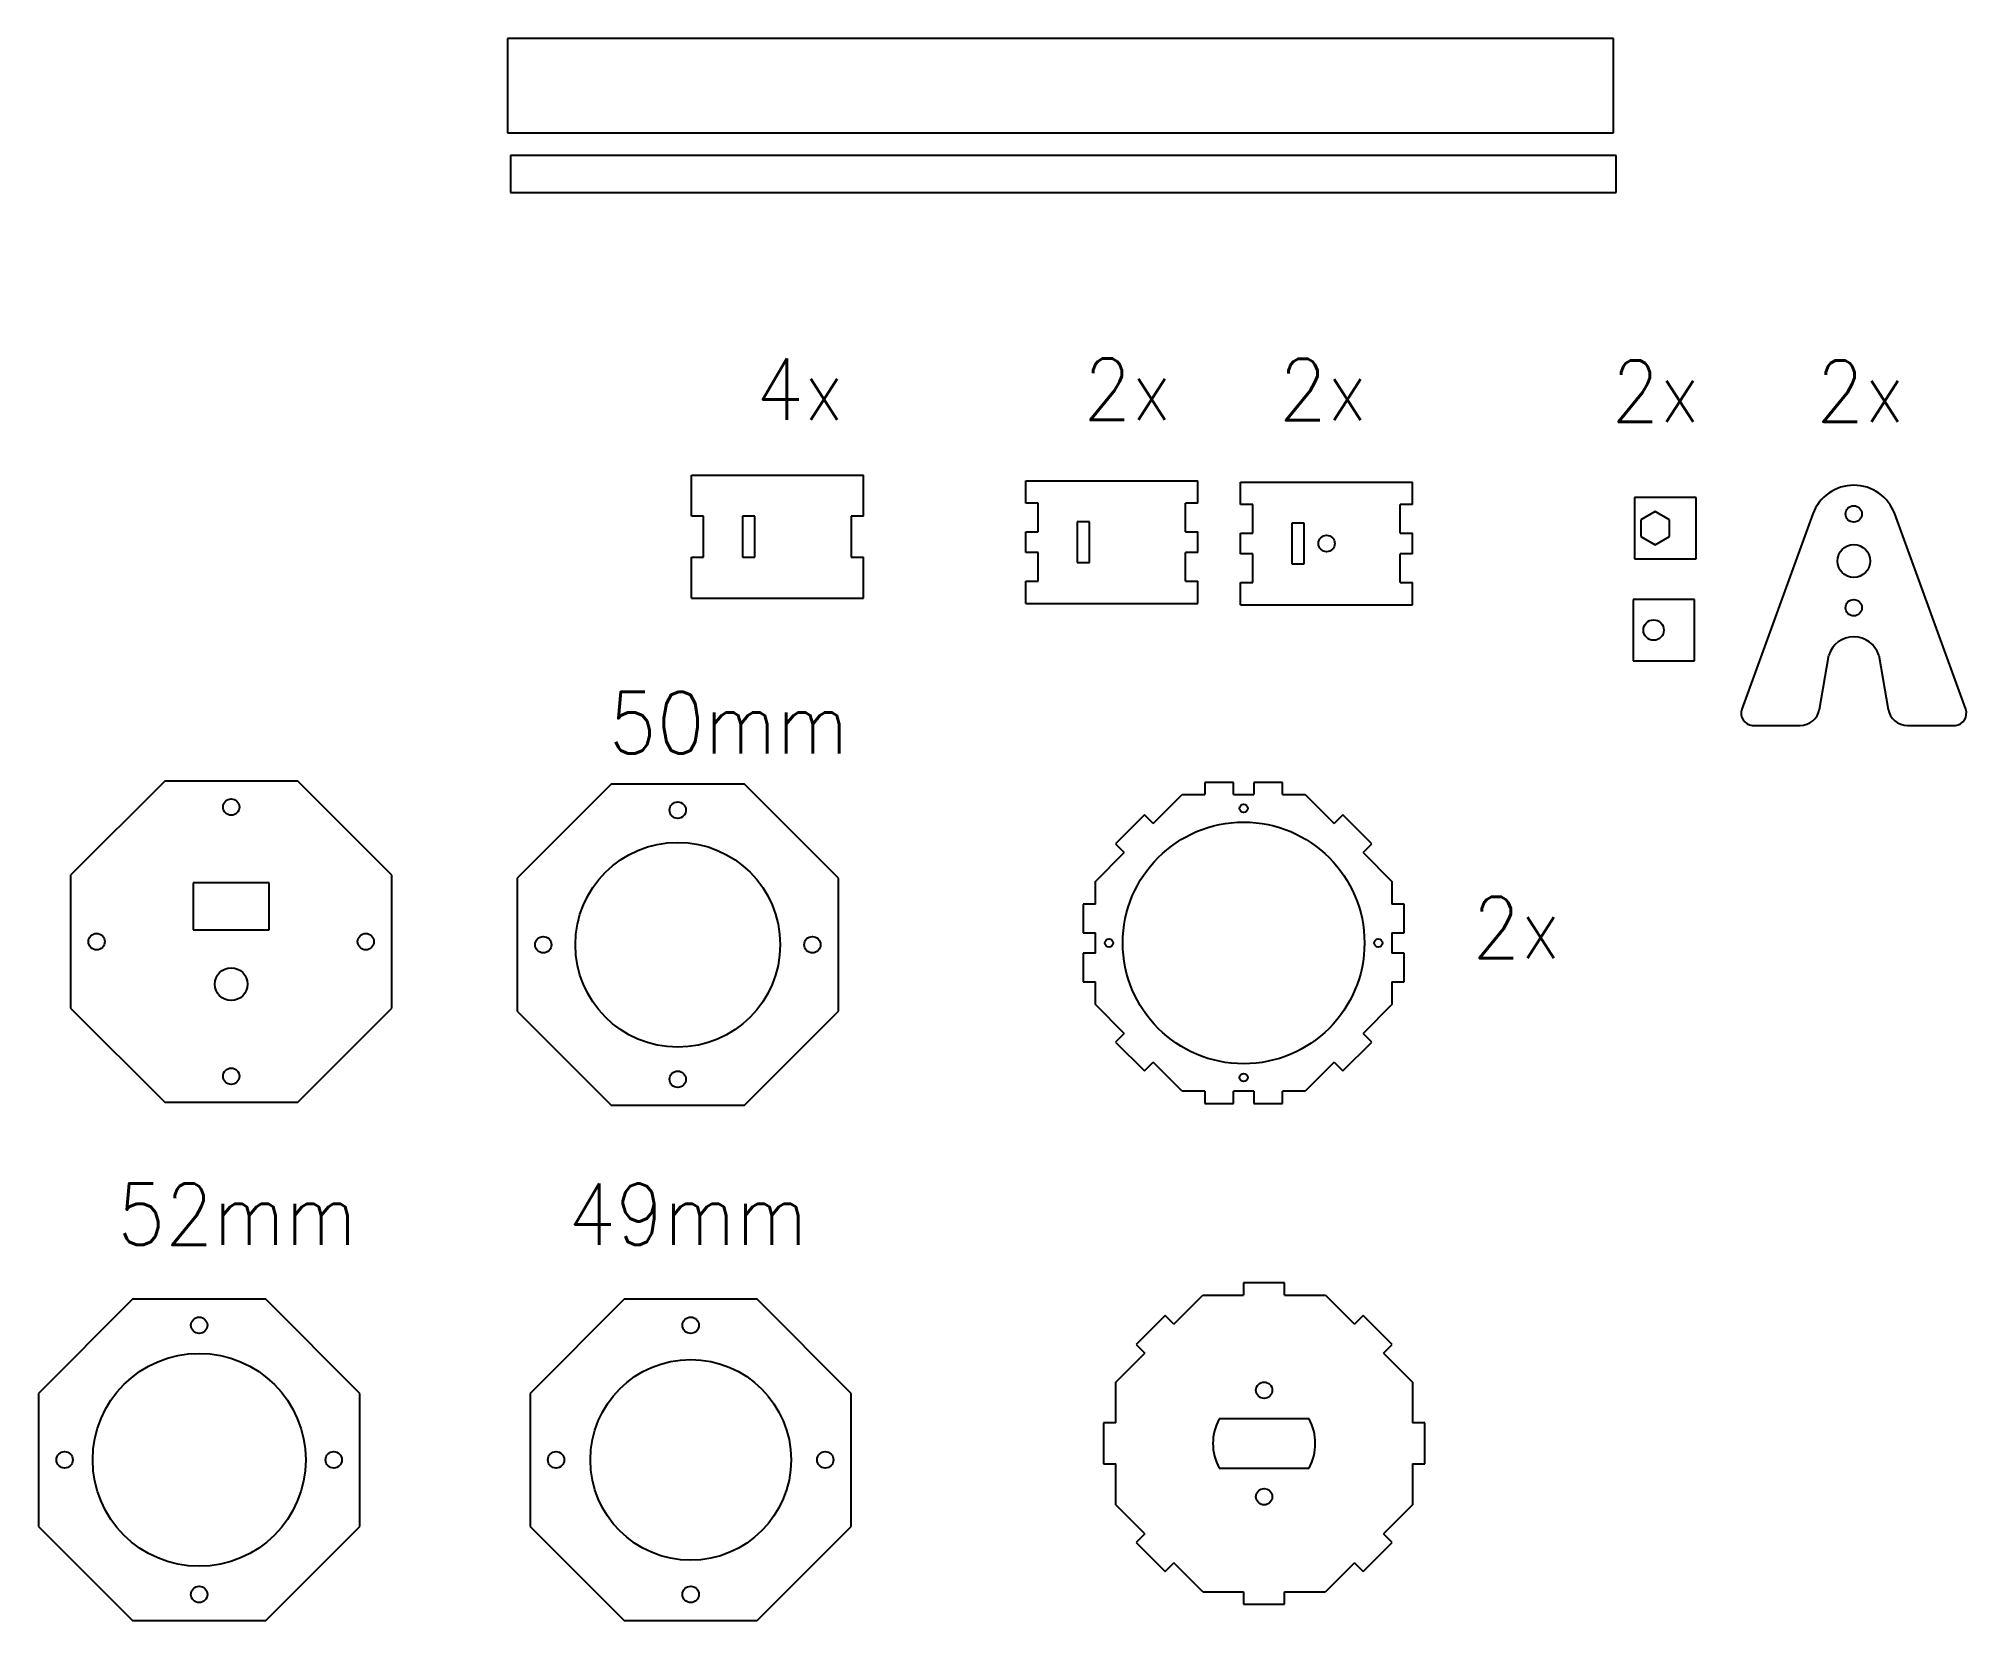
# Model space of a CAD drawing. Header units: millimetres. Extents: x -639 to -169, y -69 to 317.
import ezdxf
from ezdxf.enums import TextEntityAlignment as Align

# ---------------------------------------------------------------- set-up
doc = ezdxf.new("R2010")
doc.units = ezdxf.units.MM
doc.layers.add('layer 1', color=5, linetype='Continuous', lineweight=25, true_color=0x0000ff)
doc.layers.add('layer 2', color=1, linetype='Continuous', lineweight=25, true_color=0xff0000)
doc.styles.add('textstyle11', font='Standard')
doc.styles.add('textstyle12', font='Standard')
doc.styles.add('textstyle13', font='Standard')
doc.styles.add('textstyle14', font='Standard')
doc.styles.add('textstyle15', font='Standard')
doc.styles.add('textstyle16', font='Standard')
doc.styles.add('textstyle17', font='Standard')
doc.styles.add('textstyle18', font='Standard')
doc.styles.add('textstyle19', font='Standard')

msp = doc.modelspace()

# ---------------------------------------------------------------- linework, layer by layer
at = {"layer": 'layer 1'}
for p, q in [((-254.7, 317.04), (-524.7, 317.04)), ((-524.7, 317.04), (-524.7, 294.04)), ((-254.7, 294.04), (-254.7, 317.04)), ((-524.7, 294.04), (-254.7, 294.04)), ((-254.02, 288.49), (-524.02, 288.49)), ((-524.02, 288.49), (-524.02, 279.49)), ((-254.02, 279.49), (-254.02, 288.49)), ((-524.02, 279.49), (-254.02, 279.49)), ((-479.84, 210.42), (-437.84, 210.42)), ((-479.84, 200.42), (-479.84, 210.42)), ((-437.84, 200.42), (-437.84, 210.42)), ((-398.17, 209.07), (-356.17, 209.07)), ((-398.17, 203.57), (-398.17, 209.07)), ((-356.17, 203.57), (-356.17, 209.07)), ((-345.75, 208.75), (-303.75, 208.75)), ((-345.75, 203.25), (-345.75, 208.75)), ((-303.75, 203.25), (-303.75, 208.75)), ((-395.17, 203.57), (-398.17, 203.57)), ((-395.17, 196.57), (-395.17, 203.57)), ((-356.17, 203.57), (-359.17, 203.57)), ((-359.17, 196.57), (-359.17, 203.57)), ((-342.75, 203.25), (-345.75, 203.25)), ((-342.75, 196.25), (-342.75, 203.25)), ((-303.75, 203.25), (-306.75, 203.25)), ((-306.75, 196.25), (-306.75, 203.25)), ((-234.55, 204.99), (-249.55, 204.99)), ((-249.55, 204.99), (-249.55, 189.99)), ((-234.55, 189.99), (-234.55, 204.99)), ((-476.84, 200.42), (-479.84, 200.42)), ((-476.84, 190.42), (-476.84, 200.42)), ((-437.84, 200.42), (-440.84, 200.42)), ((-440.84, 200.42), (-440.84, 190.42)), ((-206.04, 200.97), (-223.39, 153.29)), ((-168.68, 153.29), (-186.04, 200.97)), ((-398.17, 196.57), (-395.17, 196.57)), ((-398.17, 191.57), (-398.17, 196.57)), ((-359.17, 196.57), (-356.17, 196.57)), ((-356.17, 191.57), (-356.17, 196.57)), ((-345.75, 196.25), (-342.75, 196.25)), ((-345.75, 191.25), (-345.75, 196.25)), ((-306.75, 196.25), (-303.75, 196.25)), ((-303.75, 191.25), (-303.75, 196.25)), ((-479.84, 190.42), (-476.84, 190.42)), ((-479.84, 180.42), (-479.84, 190.42)), ((-440.84, 190.42), (-437.84, 190.42)), ((-437.84, 180.42), (-437.84, 190.42)), ((-395.17, 191.57), (-398.17, 191.57)), ((-395.17, 184.57), (-395.17, 191.57)), ((-356.17, 191.57), (-359.17, 191.57)), ((-359.17, 184.57), (-359.17, 191.57)), ((-342.75, 191.25), (-345.75, 191.25)), ((-342.75, 184.25), (-342.75, 191.25)), ((-303.75, 191.25), (-306.75, 191.25)), ((-306.75, 184.25), (-306.75, 191.25)), ((-249.55, 189.99), (-234.55, 189.99)), ((-398.17, 184.57), (-395.17, 184.57)), ((-398.17, 179.07), (-398.17, 184.57)), ((-359.17, 184.57), (-356.17, 184.57)), ((-356.17, 179.07), (-356.17, 184.57)), ((-345.75, 184.25), (-342.75, 184.25)), ((-345.75, 178.75), (-345.75, 184.25)), ((-306.75, 184.25), (-303.75, 184.25)), ((-303.75, 178.75), (-303.75, 184.25)), ((-479.84, 180.42), (-437.84, 180.42)), ((-398.17, 179.07), (-356.17, 179.07)), ((-234.91, 180.11), (-249.91, 180.11)), ((-249.91, 180.11), (-249.91, 165.11)), ((-234.91, 165.11), (-234.91, 180.11)), ((-345.75, 178.75), (-303.75, 178.75)), ((-249.91, 165.11), (-234.91, 165.11)), ((-204.45, 153.23), (-202.12, 166.48)), ((-189.95, 166.48), (-187.62, 153.23)), ((-220.85, 149.29), (-209.15, 149.29)), ((-182.92, 149.29), (-171.22, 149.29)), ((-608.42, 135.74), (-631.39, 112.77)), ((-575.94, 135.74), (-608.42, 135.74)), ((-552.97, 112.77), (-575.94, 135.74)), ((-499.39, 134.99), (-522.36, 112.02)), ((-466.9, 134.99), (-499.39, 134.99)), ((-443.93, 112.02), (-466.9, 134.99)), ((-367.07, 125.36), (-360, 132.43)), ((-360, 132.43), (-354.5, 132.43)), ((-347.5, 135.43), (-354.5, 135.43)), ((-354.5, 135.43), (-354.5, 132.43)), ((-347.5, 132.43), (-347.5, 135.43)), ((-347.5, 132.43), (-342.5, 132.43)), ((-335.5, 135.43), (-342.5, 135.43)), ((-342.5, 135.43), (-342.5, 132.43)), ((-335.5, 132.43), (-335.5, 135.43)), ((-335.5, 132.43), (-330, 132.43)), ((-330, 132.43), (-322.93, 125.36)), ((-369.19, 127.48), (-376.26, 120.41)), ((-367.07, 125.36), (-369.19, 127.48)), ((-320.81, 127.48), (-322.93, 125.36)), ((-313.74, 120.41), (-320.81, 127.48)), ((-381.21, 111.21), (-374.14, 118.28)), ((-376.26, 120.41), (-374.14, 118.28)), ((-315.86, 118.28), (-313.74, 120.41)), ((-315.86, 118.28), (-308.79, 111.21)), ((-631.39, 112.77), (-631.39, 80.28)), ((-552.97, 80.28), (-552.97, 112.77)), ((-522.36, 112.02), (-522.36, 79.54)), ((-443.93, 79.54), (-443.93, 112.02)), ((-381.21, 105.71), (-381.21, 111.21)), ((-308.79, 111.21), (-308.79, 105.71)), ((-381.21, 105.71), (-384.21, 105.71)), ((-384.21, 105.71), (-384.21, 98.71)), ((-305.79, 105.71), (-308.79, 105.71)), ((-305.79, 98.71), (-305.79, 105.71)), ((-384.21, 98.71), (-381.21, 98.71)), ((-381.21, 93.71), (-381.21, 98.71)), ((-308.79, 98.71), (-305.79, 98.71)), ((-308.79, 98.71), (-308.79, 93.71)), ((-381.21, 93.71), (-384.21, 93.71)), ((-384.21, 93.71), (-384.21, 86.71)), ((-305.79, 93.71), (-308.79, 93.71)), ((-305.79, 86.71), (-305.79, 93.71)), ((-384.21, 86.71), (-381.21, 86.71)), ((-381.21, 81.21), (-381.21, 86.71)), ((-308.79, 86.71), (-305.79, 86.71)), ((-308.79, 86.71), (-308.79, 81.21)), ((-631.39, 80.28), (-608.42, 57.31)), ((-575.94, 57.31), (-552.97, 80.28)), ((-374.14, 74.14), (-381.21, 81.21)), ((-308.79, 81.21), (-315.86, 74.14)), ((-522.36, 79.54), (-499.39, 56.57)), ((-466.9, 56.57), (-443.93, 79.54)), ((-374.14, 74.14), (-376.26, 72.02)), ((-376.26, 72.02), (-369.19, 64.95)), ((-320.81, 64.95), (-313.74, 72.02)), ((-313.74, 72.02), (-315.86, 74.14)), ((-369.19, 64.95), (-367.07, 67.07)), ((-360, 60), (-367.07, 67.07)), ((-322.93, 67.07), (-330, 60)), ((-322.93, 67.07), (-320.81, 64.95)), ((-608.42, 57.31), (-575.94, 57.31)), ((-499.39, 56.57), (-466.9, 56.57)), ((-354.5, 60), (-360, 60)), ((-354.5, 60), (-354.5, 57)), ((-354.5, 57), (-347.5, 57)), ((-347.5, 57), (-347.5, 60)), ((-342.5, 60), (-347.5, 60)), ((-342.5, 60), (-342.5, 57)), ((-342.5, 57), (-335.5, 57)), ((-335.5, 57), (-335.5, 60)), ((-330, 60), (-335.5, 60)), ((-362.07, 3.14), (-355, 10.21)), ((-355, 10.21), (-345, 10.21)), ((-335, 13.21), (-345, 13.21)), ((-345, 13.21), (-345, 10.21)), ((-335, 10.21), (-335, 13.21)), ((-335, 10.21), (-325, 10.21)), ((-325, 10.21), (-317.93, 3.14)), ((-616.24, 9.21), (-639.21, -13.76)), ((-583.76, 9.21), (-616.24, 9.21)), ((-560.79, -13.76), (-583.76, 9.21)), ((-496.24, 9.21), (-519.21, -13.76)), ((-463.76, 9.21), (-496.24, 9.21)), ((-440.79, -13.76), (-463.76, 9.21)), ((-364.19, 5.26), (-371.26, -1.81)), ((-362.07, 3.14), (-364.19, 5.26)), ((-315.81, 5.26), (-317.93, 3.14)), ((-308.74, -1.81), (-315.81, 5.26)), ((-376.21, -11), (-369.14, -3.93)), ((-371.26, -1.81), (-369.14, -3.93)), ((-310.86, -3.93), (-308.74, -1.81)), ((-310.86, -3.93), (-303.79, -11)), ((-639.21, -13.76), (-639.21, -46.24)), ((-560.79, -46.24), (-560.79, -13.76)), ((-519.21, -13.76), (-519.21, -46.24)), ((-440.79, -46.24), (-440.79, -13.76)), ((-376.21, -21), (-376.21, -11)), ((-303.79, -11), (-303.79, -21)), ((-376.21, -21), (-379.21, -21)), ((-379.21, -21), (-379.21, -31)), ((-300.79, -21), (-303.79, -21)), ((-300.79, -31), (-300.79, -21)), ((-379.21, -31), (-376.21, -31)), ((-376.21, -41), (-376.21, -31)), ((-303.79, -31), (-303.79, -41)), ((-303.79, -31), (-300.79, -31)), ((-369.14, -48.07), (-376.21, -41)), ((-303.79, -41), (-310.86, -48.07)), ((-639.21, -46.24), (-616.24, -69.21)), ((-583.76, -69.21), (-560.79, -46.24)), ((-519.21, -46.24), (-496.24, -69.21)), ((-463.76, -69.21), (-440.79, -46.24)), ((-369.14, -48.07), (-371.26, -50.19)), ((-371.26, -50.19), (-364.19, -57.26)), ((-315.81, -57.26), (-308.74, -50.19)), ((-308.74, -50.19), (-310.86, -48.07)), ((-364.19, -57.26), (-362.07, -55.14)), ((-355, -62.21), (-362.07, -55.14)), ((-317.93, -55.14), (-325, -62.21)), ((-317.93, -55.14), (-315.81, -57.26)), ((-355, -62.21), (-345, -62.21)), ((-345, -62.21), (-345, -65.21)), ((-345, -65.21), (-335, -65.21)), ((-335, -62.21), (-325, -62.21)), ((-335, -65.21), (-335, -62.21)), ((-616.24, -69.21), (-583.76, -69.21)), ((-496.24, -69.21), (-463.76, -69.21))]:
    msp.add_line(p, q, dxfattribs=at)
for centre, radius, start, end in [((-196.04, 197.33), 10.64, 20, 160), ((-196.04, 164.61), 6.36, 17.0942, 162.9058), ((-220.44, 152.35), 3.09, 162.4576, 262.4576), ((-209.18, 154.09), 4.8, 270.368, 350.368), ((-182.89, 154.09), 4.8, 189.632, 269.632), ((-171.63, 152.35), 3.09, 277.5424, 17.5424)]:
    msp.add_arc(centre, radius, start, end, dxfattribs=at)
at = {"layer": 'layer 2'}
for p, q in [((-464.34, 200.42), (-467.34, 200.42)), ((-467.34, 200.42), (-467.34, 190.42)), ((-464.34, 190.42), (-464.34, 200.42)), ((-382.67, 199.07), (-385.67, 199.07)), ((-385.67, 199.07), (-385.67, 189.07)), ((-382.67, 189.07), (-382.67, 199.07)), ((-330.25, 198.75), (-333.25, 198.75)), ((-333.25, 198.75), (-333.25, 188.75)), ((-330.25, 188.75), (-330.25, 198.75)), ((-244.55, 201.54), (-248.05, 199.51)), ((-248.05, 199.51), (-248.05, 195.47)), ((-241.05, 199.51), (-244.55, 201.54)), ((-241.05, 195.47), (-241.05, 199.51)), ((-248.05, 195.47), (-244.55, 193.45)), ((-244.55, 193.45), (-241.05, 195.47)), ((-467.34, 190.42), (-464.34, 190.42)), ((-385.67, 189.07), (-382.67, 189.07)), ((-333.25, 188.75), (-330.25, 188.75)), ((-582.93, 110.9), (-601.43, 110.9)), ((-601.43, 110.9), (-601.43, 99.4)), ((-582.93, 99.4), (-582.93, 110.9)), ((-601.43, 99.4), (-582.93, 99.4)), ((-329.03, -20), (-350.97, -20)), ((-350.97, -32), (-329.03, -32))]:
    msp.add_line(p, q, dxfattribs=at)
for centre, radius in [((-196.04, 200.97), 2), ((-324.75, 193.75), 2), ((-196.04, 189.47), 4), ((-196.04, 178.07), 2), ((-244.91, 172.61), 2.5), ((-592.18, 129.38), 2), ((-483.15, 128.64), 2), ((-345, 129.07), 1), ((-345, 96.21), 29.5), ((-483.15, 95.78), 25), ((-625.04, 96.53), 2), ((-559.32, 96.53), 2), ((-516, 95.78), 2), ((-450.29, 95.78), 2), ((-377.86, 96.21), 1), ((-312.14, 96.21), 1), ((-592.18, 86.15), 4), ((-592.18, 63.67), 2), ((-483.15, 62.92), 2), ((-345, 63.36), 1), ((-600, 2.86), 2), ((-480, 2.86), 2), ((-600, -30), 26), ((-480, -30), 24.5), ((-340, -13), 2), ((-632.86, -30), 2), ((-567.14, -30), 2), ((-512.86, -30), 2), ((-447.14, -30), 2), ((-340, -39), 2), ((-600, -62.86), 2), ((-480, -62.86), 2)]:
    msp.add_circle(centre, radius, dxfattribs=at)
for start, end in [(151.3146, 208.6854), (331.3146, 28.6854)]:
    msp.add_arc((-340, -26), 12.5, start, end, dxfattribs=at)

# ---------------------------------------------------------------- texts
for s, style, p in [('4x', 'textstyle11', (-464.12, 238.93)), ('2x', 'textstyle15', (-384.12, 238.93)), ('2x', 'textstyle16', (-336.38, 238.86)), ('2x', 'textstyle17', (-255.2, 238.47)), ('2x', 'textstyle18', (-205.2, 238.47)), ('50mm', 'textstyle12', (-500, 157.5)), ('2x', 'textstyle19', (-289.17, 107.5)), ('52mm', 'textstyle13', (-620, 37.5)), ('49mm', 'textstyle14', (-510, 37.5))]:
    msp.add_text(s, height=15, dxfattribs=dict(at, style=style)).set_placement(p, align=Align.TOP_LEFT)

doc.saveas('drawing.dxf')
